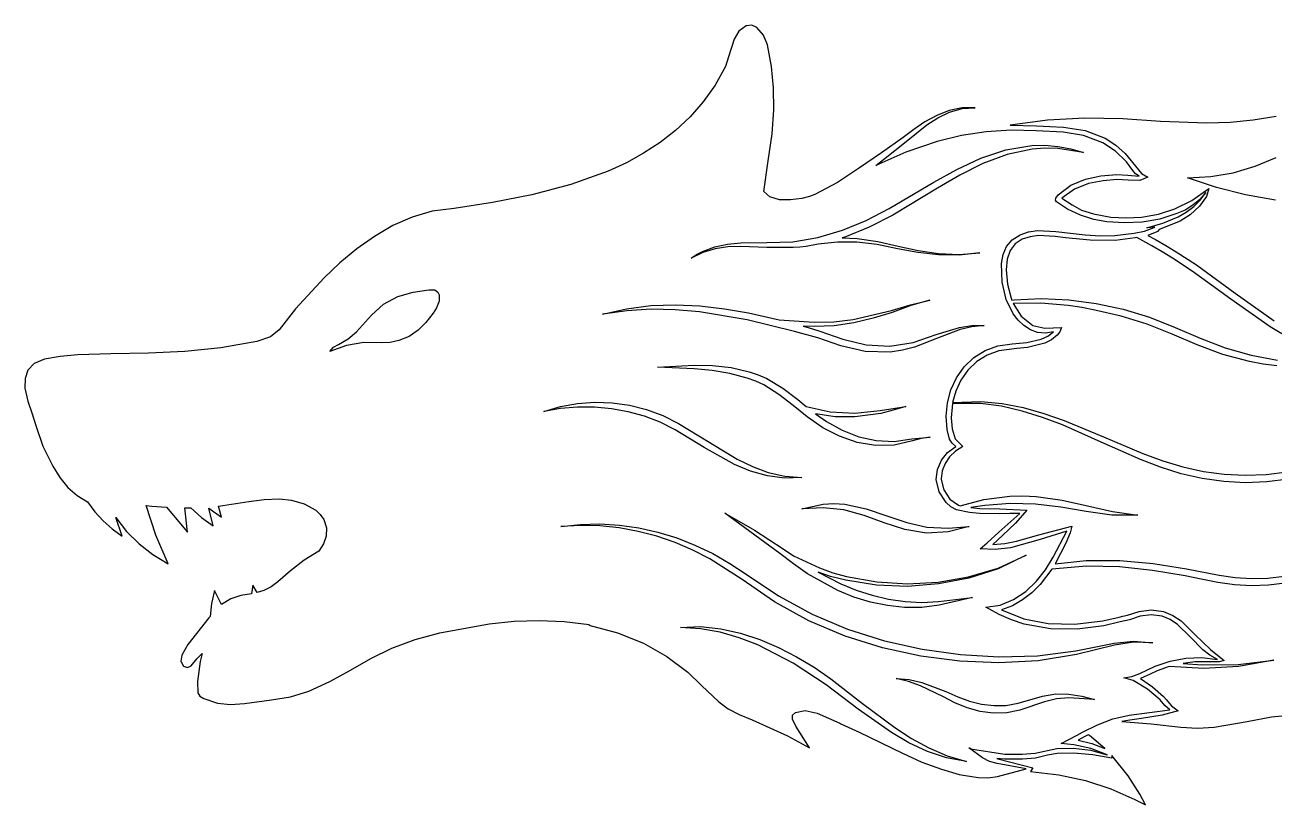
# Model space of a CAD drawing. Extents: x 0 to 244, y 0 to 91.
# Drawn here: x 0 to 146.5, y 0 to 91.4 of the extents above; entities that cross this region are included whole.
import ezdxf

# ---------------------------------------------------------------- set-up
doc = ezdxf.new("R2010")
doc.units = 0

msp = doc.modelspace()

# ---------------------------------------------------------------- linework, layer by layer
at = {"layer": 'Layer 1'}
for p, q in [((84.585229, 91.298356), (83.749984, 90.64684)), ((85.245301, 91.382702), (84.585229, 91.298356)), ((85.844189, 91.09263), (85.245301, 91.382702)), ((86.641178, 90.190224), (85.844189, 91.09263)), ((83.202405, 89.719778), (82.518349, 87.635036)), ((83.749984, 90.64684), (83.202405, 89.719778)), ((87.083229, 89.07035), (86.641178, 90.190224)), ((87.579751, 86.516579), (87.083229, 89.07035)), ((82.162701, 86.522886), (80.947761, 84.345869)), ((82.518349, 87.635036), (82.162701, 86.522886)), ((87.817165, 84.018319), (87.579751, 86.516579)), ((80.947761, 84.345869), (79.559447, 82.377888)), ((87.828738, 81.440624), (87.817165, 84.018319)), ((79.559447, 82.377888), (78.012828, 80.606673)), ((78.012828, 80.606673), (76.322978, 79.019953)), ((87.647738, 78.64855), (87.828738, 81.440624)), ((106.933405, 80.780797), (105.56197, 80.021462)), ((108.39225, 81.354552), (106.933405, 80.780797)), ((107.056348, 80.52205), (108.44923, 81.171477)), ((109.904327, 81.677605), (108.39225, 81.354552)), ((108.44923, 81.171477), (109.923626, 81.583122)), ((111.45045, 81.693139), (109.904327, 81.677605)), ((109.923626, 81.583122), (111.45045, 81.693139)), ((146.733264, 80.657876), (144.046754, 80.220472)), ((104.26388, 79.121716), (103.01689, 78.18554)), ((103.34522, 77.722647), (105.75972, 79.697047)), ((105.56197, 80.021462), (104.26388, 79.121716)), ((105.75972, 79.697047), (107.056348, 80.52205)), ((119.911288, 80.235571), (115.553, 79.6384)), ((115.553, 79.6384), (118.63751, 79.552887)), ((118.63751, 79.552887), (120.18496, 79.483827)), ((124.316303, 80.460419), (119.911288, 80.235571)), ((120.18496, 79.483827), (121.82229, 79.409233)), ((121.82229, 79.409233), (124.332271, 79.012549)), ((128.741271, 80.38867), (124.316303, 80.460419)), ((133.15942, 80.09605), (128.741271, 80.38867)), ((138.600458, 79.870744), (133.15942, 80.09605)), ((141.33067, 79.964349), (138.600458, 79.870744)), ((144.046754, 80.220472), (141.33067, 79.964349)), ((76.322978, 79.019953), (74.504968, 77.605459)), ((87.190025, 75.4539), (87.647738, 78.64855)), ((103.01689, 78.18554), (100.46721, 76.39977)), ((100.88428, 75.768647), (103.34522, 77.722647)), ((106.98392, 77.725003), (103.320731, 76.48534)), ((109.835576, 78.422795), (106.98392, 77.725003)), ((112.732229, 78.863713), (109.835576, 78.422795)), ((115.656577, 79.045902), (112.732229, 78.863713)), ((118.59132, 78.967513), (115.656577, 79.045902)), ((121.77503, 78.82402), (118.59132, 78.967513)), ((124.166391, 78.446892), (121.77503, 78.82402)), ((126.431, 77.5911), (124.166391, 78.446892)), ((124.332271, 79.012549), (126.7074, 78.109153)), ((126.7074, 78.109153), (127.940956, 77.313373)), ((72.57387, 76.350919), (70.544755, 75.244064)), ((74.504968, 77.605459), (72.57387, 76.350919)), ((100.46721, 76.39977), (97.8817, 74.648)), ((103.320731, 76.48534), (99.7835, 74.9221)), ((112.093628, 75.779045), (115.027135, 76.770789)), ((115.179093, 76.217863), (112.36453, 75.150174)), ((115.027135, 76.770789), (118.083, 77.2715)), ((118.1235, 76.844114), (115.179093, 76.217863)), ((118.083, 77.2715), (119.624182, 77.294011)), ((119.630418, 76.965051), (118.1235, 76.844114)), ((119.624182, 77.294011), (121.15597, 77.161915)), ((121.14178, 76.930192), (119.630418, 76.965051)), ((124.14501, 76.440255), (121.14178, 76.930192)), ((121.15597, 77.161915), (122.666775, 76.8768)), ((122.666775, 76.8768), (124.14501, 76.440255)), ((127.914283, 76.591623), (126.431, 77.5911)), ((129.184522, 75.332428), (127.914283, 76.591623)), ((127.940956, 77.313373), (129.04004, 76.340263)), ((129.04004, 76.340263), (130.94916, 74.001183)), ((70.544755, 75.244064), (68.432695, 74.272624)), ((86.65218, 71.89452), (87.190025, 75.4539)), ((99.7835, 74.9221), (100.88428, 75.768647)), ((109.299348, 74.465713), (112.093628, 75.779045)), ((112.36453, 75.150174), (109.658481, 73.783589)), ((129.942122, 74.344369), (129.184522, 75.332428)), ((141.715801, 74.081954), (144.280203, 74.833567)), ((144.280203, 74.833567), (146.736128, 75.866574)), ((68.432695, 74.272624), (64.020027, 72.686905)), ((97.8817, 74.648), (95.30149, 72.93486)), ((106.616279, 72.970135), (109.299348, 74.465713)), ((109.658481, 73.783589), (107.04048, 72.255084)), ((122.660425, 72.603446), (124.36631, 73.307136)), ((124.36631, 73.307136), (126.189531, 73.69408)), ((126.189531, 73.69408), (128.043036, 73.860045)), ((128.071359, 73.273474), (126.440751, 73.137015)), ((128.043036, 73.860045), (129.359525, 73.784641)), ((129.398269, 73.188897), (128.071359, 73.273474)), ((129.359525, 73.784641), (130.670046, 73.678799)), ((130.253404, 73.936641), (129.942122, 74.344369)), ((130.670046, 73.678799), (130.253404, 73.936641)), ((131.686042, 73.545711), (130.772839, 73.148599)), ((130.94916, 74.001183), (131.686042, 73.545711)), ((136.35533, 73.468731), (139.066363, 73.62319)), ((139.724845, 72.356842), (136.35533, 73.468731)), ((139.066363, 73.62319), (141.715801, 74.081954)), ((64.020027, 72.686905), (59.456439, 71.4956)), ((87.369998, 71.249146), (86.65218, 71.89452)), ((95.30149, 72.93486), (92.64158, 71.524)), ((101.355328, 69.880545), (106.616279, 72.970135)), ((107.04048, 72.255084), (101.78445, 69.111844)), ((121.158926, 71.487245), (122.660425, 72.603446)), ((123.089069, 72.164478), (121.619369, 71.112974)), ((124.738091, 72.803254), (123.089069, 72.164478)), ((126.440751, 73.137015), (124.738091, 72.803254)), ((130.772839, 73.148599), (129.398269, 73.188897)), ((136.847459, 70.815135), (138.83446, 72.23695)), ((138.83446, 72.23695), (138.559326, 71.276008)), ((143.159971, 71.485761), (139.724845, 72.356842)), ((54.862506, 70.600548), (50.358801, 69.903586)), ((59.456439, 71.4956), (54.862506, 70.600548)), ((88.488478, 70.902493), (87.369998, 71.249146)), ((89.803907, 70.88104), (88.488478, 70.902493)), ((91.105598, 71.07186), (89.803907, 70.88104)), ((92.003535, 71.285666), (91.105598, 71.07186)), ((92.64158, 71.524), (92.003535, 71.285666)), ((120.87026, 70.865507), (120.887784, 71.087516)), ((121.001164, 70.662056), (120.87026, 70.865507)), ((120.887784, 71.087516), (121.158926, 71.487245)), ((122.290298, 69.792936), (121.001164, 70.662056)), ((121.619369, 71.112974), (122.817555, 70.309702)), ((122.817555, 70.309702), (123.927375, 69.704141)), ((134.869, 69.826), (136.847459, 70.815135)), ((137.791941, 70.95212), (136.975965, 70.267391)), ((137.071983, 70.102697), (137.845425, 70.873654)), ((138.559326, 71.276008), (137.757095, 70.172785)), ((138.504354, 71.751448), (137.791941, 70.95212)), ((137.845425, 70.873654), (138.504354, 71.751448)), ((146.647826, 70.858278), (143.159971, 71.485761)), ((45.433027, 68.870848), (43.175579, 67.874078)), ((47.773001, 69.554819), (45.433027, 68.870848)), ((50.358801, 69.903586), (47.773001, 69.554819)), ((98.678808, 68.486278), (101.355328, 69.880545)), ((101.78445, 69.111844), (99.032576, 67.701032)), ((123.783399, 69.103047), (122.290298, 69.792936)), ((125.353061, 68.610285), (123.783399, 69.103047)), ((123.927375, 69.704141), (125.318185, 69.244872)), ((125.318185, 69.244872), (127.359339, 68.880474)), ((127.359339, 68.880474), (129.158998, 68.793079)), ((129.158998, 68.793079), (130.958399, 68.885636)), ((130.958399, 68.885636), (132.945531, 69.223442)), ((132.945531, 69.223442), (134.869, 69.826)), ((135.087704, 69.281048), (133.088467, 68.653413)), ((133.448989, 68.168069), (135.232484, 68.925278)), ((136.070021, 69.707091), (135.087704, 69.281048)), ((135.232484, 68.925278), (136.196759, 69.449572)), ((136.655564, 69.140902), (135.48253, 68.39398)), ((136.975965, 70.267391), (136.070021, 69.707091)), ((136.196759, 69.449572), (137.071983, 70.102697)), ((137.757095, 70.172785), (136.655564, 69.140902)), ((43.175579, 67.874078), (41.00748, 66.61476)), ((95.890588, 67.331475), (98.678808, 68.486278)), ((99.032576, 67.701032), (96.16482, 66.543804)), ((126.871874, 68.332546), (125.353061, 68.610285)), ((128.946453, 68.204684), (126.871874, 68.332546)), ((131.022684, 68.302099), (128.946453, 68.204684)), ((133.088467, 68.653413), (131.022684, 68.302099)), ((131.300369, 67.240186), (132.446849, 67.652339)), ((131.585894, 67.635998), (133.448989, 68.168069)), ((132.508345, 67.69117), (131.585894, 67.635998)), ((132.446849, 67.652339), (132.508345, 67.69117)), ((133.02503, 67.412042), (132.821689, 67.194562)), ((135.48253, 68.39398), (133.02503, 67.412042)), ((41.00748, 66.61476), (38.935551, 65.143144)), ((83.954658, 65.866777), (87.024472, 65.909648)), ((87.024472, 65.909648), (90.049128, 65.986721)), ((90.049128, 65.986721), (93.006558, 66.475611)), ((93.006558, 66.475611), (95.890588, 67.331475)), ((95.289763, 65.931328), (93.023481, 65.692546)), ((97.568571, 65.922261), (95.289763, 65.931328)), ((96.16482, 66.543804), (95.854901, 66.443926)), ((95.854901, 66.443926), (97.600751, 66.361413)), ((99.960851, 65.654342), (97.568571, 65.922261)), ((97.600751, 66.361413), (100.025851, 66.015584)), ((100.025851, 66.015584), (102.398491, 65.46007)), ((115.135001, 65.419913), (115.783177, 66.213388)), ((115.783177, 66.213388), (116.706639, 66.816329)), ((116.95158, 66.282677), (116.131675, 65.733631)), ((116.706639, 66.816329), (117.715842, 67.149734)), ((117.880615, 66.583112), (116.95158, 66.282677)), ((117.715842, 67.149734), (118.771219, 67.288688)), ((118.865709, 66.704003), (117.880615, 66.583112)), ((118.771219, 67.288688), (120.901589, 67.19493)), ((120.83569, 66.611446), (118.865709, 66.704003)), ((122.052, 66.4667), (120.83569, 66.611446)), ((120.901589, 67.19493), (124.354478, 66.799518)), ((124.925345, 66.162929), (122.052, 66.4667)), ((122.052, 66.4667), (122.052, 66.4667)), ((124.354478, 66.799518), (126.084556, 66.688669)), ((127.863762, 66.129636), (124.925345, 66.162929)), ((126.084556, 66.688669), (127.825059, 66.715607)), ((127.825059, 66.715607), (130.085029, 67.012914)), ((130.199342, 66.436993), (127.863762, 66.129636)), ((130.085029, 67.012914), (131.300369, 67.240186)), ((130.38956, 66.472742), (130.199342, 66.436993)), ((132.16823, 65.496714), (130.38956, 66.472742)), ((132.760122, 67.155734), (131.704572, 66.733358)), ((131.704572, 66.733358), (132.590749, 66.245379)), ((132.590749, 66.245379), (133.813589, 65.540157)), ((132.821689, 67.194562), (132.760122, 67.155734)), ((38.935551, 65.143144), (36.966616, 63.509481)), ((79.509051, 64.733132), (78.148525, 64.063235)), ((78.148525, 64.063235), (78.785, 64.4895)), ((78.785, 64.4895), (79.460888, 64.856061)), ((79.460888, 64.856061), (80.906348, 65.391718)), ((80.962745, 65.165065), (79.509051, 64.733132)), ((80.906348, 65.391718), (82.417973, 65.70965)), ((82.458238, 65.379412), (80.962745, 65.165065)), ((82.417973, 65.70965), (83.954658, 65.866777)), ((83.967985, 65.435168), (82.458238, 65.379412)), ((87.009594, 65.333685), (83.967985, 65.435168)), ((90.094575, 65.300887), (87.009594, 65.333685)), ((90.873606, 65.358048), (90.094575, 65.300887)), ((91.647831, 65.447013), (90.873606, 65.358048)), ((93.023481, 65.692546), (91.647831, 65.447013)), ((102.334271, 65.173659), (99.960851, 65.654342)), ((104.729814, 64.731673), (102.334271, 65.173659)), ((102.398491, 65.46007), (104.766112, 64.94885)), ((107.149211, 64.447956), (104.729814, 64.731673)), ((104.766112, 64.94885), (107.162191, 64.59419)), ((109.580795, 64.403979), (107.149211, 64.447956)), ((107.162191, 64.59419), (109.582255, 64.47745)), ((111.995481, 64.693512), (109.580795, 64.403979)), ((109.582255, 64.47745), (111.995481, 64.693512)), ((114.526357, 63.44325), (114.727573, 64.481376)), ((114.727573, 64.481376), (115.135001, 65.419913)), ((115.544835, 64.948195), (115.192707, 63.929511)), ((116.131675, 65.733631), (115.544835, 64.948195)), ((133.373, 64.7959), (132.16823, 65.496714)), ((134.567622, 64.077132), (133.373, 64.7959)), ((133.813589, 65.540157), (135.025959, 64.816424)), ((135.025959, 64.816424), (137.391649, 63.268494)), ((36.966616, 63.509481), (35.107498, 61.764022)), ((114.604417, 61.250117), (114.526357, 63.44325)), ((115.192707, 63.929511), (115.07694, 62.680717)), ((136.891522, 62.544162), (134.567622, 64.077132)), ((137.391649, 63.268494), (141.937842, 59.954689)), ((35.107498, 61.764022), (31.746001, 58.138719)), ((115.07694, 62.680717), (115.239574, 61.011541)), ((141.425851, 59.262147), (136.891522, 62.544162)), ((43.74719, 59.576138), (45.536299, 60.100658)), ((45.536299, 60.100658), (47.36782, 60.367771)), ((47.36782, 60.367771), (48.101479, 60.336379)), ((48.101479, 60.336379), (48.426409, 60.093296)), ((48.426409, 60.093296), (48.597257, 59.778848)), ((115.092889, 59.204289), (114.604417, 61.250117)), ((115.239574, 61.011541), (115.651262, 59.385777)), ((40.67071, 57.376258), (42.075194, 58.663253)), ((42.075194, 58.663253), (43.74719, 59.576138)), ((48.584697, 59.022672), (48.279784, 58.241481)), ((48.597257, 59.778848), (48.584697, 59.022672)), ((73.41945, 58.502549), (76.300259, 58.596571)), ((76.300259, 58.596571), (79.17949, 58.462663)), ((101.64182, 57.930311), (103.861159, 58.612718)), ((103.861159, 58.612718), (106.11817, 59.162751)), ((106.11817, 59.162751), (103.896166, 58.503494)), ((115.901222, 57.547951), (115.092889, 59.204289)), ((115.651262, 59.385777), (115.73555, 59.162906)), ((115.73555, 59.162906), (116.012356, 59.198491)), ((119.14225, 58.783371), (115.902427, 58.755072)), ((115.902427, 58.755072), (116.838216, 57.289381)), ((116.012356, 59.198491), (119.230142, 59.357221)), ((122.370387, 58.506999), (119.14225, 58.783371)), ((119.230142, 59.357221), (122.447356, 59.187293)), ((122.447356, 59.187293), (125.638202, 58.748106)), ((125.638202, 58.748106), (128.788466, 58.077123)), ((146.040122, 56.025462), (141.425851, 59.262147)), ((141.937842, 59.954689), (146.494519, 56.724764)), ((31.746001, 58.138719), (29.832366, 55.651818)), ((38.915809, 55.44137), (40.67071, 57.376258)), ((47.8985, 57.6089), (47.05413, 56.519989)), ((48.279784, 58.241481), (47.8985, 57.6089)), ((47.8985, 57.6089), (47.8985, 57.6089)), ((67.766604, 57.507266), (70.5657, 58.1344)), ((69.184464, 57.708868), (67.766604, 57.507266)), ((70.597884, 57.904575), (69.184464, 57.708868)), ((70.56566, 58.13443), (73.41945, 58.502549)), ((70.5657, 58.1344), (70.56566, 58.13443)), ((73.440344, 58.073852), (70.597884, 57.904575)), ((76.281233, 58.023546), (73.440344, 58.073852)), ((79.112224, 57.781332), (76.281233, 58.023546)), ((84.718024, 56.845602), (79.112224, 57.781332)), ((79.17949, 58.462663), (82.042437, 58.140021)), ((82.042437, 58.140021), (84.88334, 57.660611)), ((84.88334, 57.660611), (88.47251, 56.830638)), ((97.14167, 56.895371), (101.64182, 57.930311)), ((101.71335, 57.712291), (99.48786, 57.017839)), ((103.896166, 58.503494), (101.71335, 57.712291)), ((116.481243, 56.80179), (115.901222, 57.547951)), ((116.838216, 57.289381), (118.189777, 56.195202)), ((123.155294, 58.401448), (122.370387, 58.506999)), ((123.937049, 58.272972), (123.155294, 58.401448)), ((125.496329, 57.992364), (123.937049, 58.272972)), ((128.583629, 57.27125), (125.496329, 57.992364)), ((131.601979, 56.330047), (128.583629, 57.27125)), ((128.788466, 58.077123), (131.878181, 57.144703)), ((131.878181, 57.144703), (134.877926, 55.954213)), ((47.05413, 56.519989), (46.128896, 55.614056)), ((90.243834, 55.464042), (84.718024, 56.845602)), ((88.47251, 56.830638), (92.56397, 56.580307)), ((92.55708, 56.07068), (91.28299, 56.098741)), ((91.28299, 56.098741), (91.861404, 55.945034)), ((91.861404, 55.945034), (93.250094, 55.532459)), ((94.898373, 56.153473), (92.55708, 56.07068)), ((92.56397, 56.580307), (94.86073, 56.622913)), ((94.86073, 56.622913), (97.14167, 56.895371)), ((97.21964, 56.470066), (94.898373, 56.153473)), ((99.48786, 57.017839), (97.21964, 56.470066)), ((106.868424, 55.10458), (109.623804, 55.943671)), ((109.682504, 55.717735), (107.026604, 54.702825)), ((109.623804, 55.943671), (111.048334, 56.170933)), ((111.067771, 56.039124), (109.682504, 55.717735)), ((111.048334, 56.170933), (112.484684, 56.160002)), ((112.484684, 56.160002), (111.067771, 56.039124)), ((117.161682, 56.162348), (116.481243, 56.80179)), ((117.929923, 55.66866), (117.161682, 56.162348)), ((118.773355, 55.35976), (117.929923, 55.66866)), ((118.189777, 56.195202), (119.6097, 55.868333)), ((119.6097, 55.868333), (121.586207, 55.931042)), ((121.586207, 55.931042), (121.385965, 55.442637)), ((134.532969, 55.14447), (131.601979, 56.330047)), ((134.877926, 55.954213), (137.809984, 54.693412)), ((148.466442, 54.565532), (146.040122, 56.025462)), ((27.218831, 54.296359), (23.007676, 53.545653)), ((28.834962, 54.858859), (27.218831, 54.296359)), ((29.832366, 55.651818), (28.834962, 54.858859)), ((36.80273, 53.967368), (37.935547, 54.623914)), ((37.935547, 54.623914), (38.915809, 55.44137)), ((42.851922, 54.198837), (41.834515, 54.162118)), ((43.88839, 54.4024), (42.851922, 54.198837)), ((45.085937, 54.90392), (43.88839, 54.4024)), ((46.128896, 55.614056), (45.085937, 54.90392)), ((92.980074, 54.715349), (90.243834, 55.464042)), ((95.690224, 53.791876), (92.980074, 54.715349)), ((93.250094, 55.532459), (95.948984, 54.584724)), ((95.948984, 54.584724), (98.652104, 53.897906)), ((101.427404, 53.752226), (104.182494, 54.19324)), ((104.182494, 54.19324), (106.868424, 55.10458)), ((107.026604, 54.702825), (104.343334, 53.638815)), ((117.506529, 54.171489), (119.192823, 54.561587)), ((119.679361, 55.274685), (118.773355, 55.35976)), ((119.192823, 54.561587), (119.963165, 54.930779)), ((120.393282, 54.507458), (119.600281, 54.091741)), ((120.635329, 55.452469), (119.679361, 55.274685)), ((119.963165, 54.930779), (120.635329, 55.452469)), ((121.049294, 55.036079), (120.393282, 54.507458)), ((121.385965, 55.442637), (121.049294, 55.036079)), ((137.479832, 53.898063), (134.532969, 55.14447)), ((137.809984, 54.693412), (140.763326, 53.556503)), ((6.220859, 52.742483), (4.150458, 52.559198)), ((10.110531, 52.850289), (6.220859, 52.742483)), ((14.500229, 52.920758), (10.110531, 52.850289)), ((18.78371, 53.119833), (14.500229, 52.920758)), ((23.007676, 53.545653), (18.78371, 53.119833)), ((37.722746, 53.841398), (35.77141, 53.123976)), ((35.77141, 53.123976), (36.216062, 53.632503)), ((36.216062, 53.632503), (36.80273, 53.967368)), ((39.77521, 54.172756), (37.722746, 53.841398)), ((41.834515, 54.162118), (39.77521, 54.172756)), ((98.54609, 53.133931), (95.690224, 53.791876)), ((101.475994, 53.066692), (98.54609, 53.133931)), ((98.652104, 53.897906), (101.427404, 53.752226)), ((102.925085, 53.275469), (101.475994, 53.066692)), ((104.343334, 53.638815), (102.925085, 53.275469)), ((111.287151, 52.41423), (112.611418, 53.235144)), ((112.611418, 53.235144), (114.087879, 53.779502)), ((114.223154, 53.208125), (112.861468, 52.701806)), ((114.087879, 53.779502), (115.788902, 54.021655)), ((116.319784, 53.473823), (114.223154, 53.208125)), ((115.788902, 54.021655), (117.506529, 54.171489)), ((117.579034, 53.588789), (116.319784, 53.473823)), ((119.600281, 54.091741), (117.579034, 53.588789)), ((140.499219, 52.76556), (137.479832, 53.898063)), ((143.628669, 51.941322), (140.499219, 52.76556)), ((140.763326, 53.556503), (143.795016, 52.694924)), ((1.119925, 51.721289), (0.384201, 50.959204)), ((2.308341, 52.227798), (1.119925, 51.721289)), ((4.150458, 52.559198), (2.308341, 52.227798)), ((74.192749, 51.290882), (78.495778, 51.535097)), ((78.483322, 51.104628), (74.192749, 51.290882)), ((78.495778, 51.535097), (80.659093, 51.479672)), ((80.659093, 51.479672), (82.823429, 51.236978)), ((109.246929, 50.059332), (110.15301, 51.345909)), ((110.15301, 51.345909), (111.287151, 52.41423)), ((111.640038, 51.941806), (110.593479, 50.954788)), ((112.861468, 52.701806), (111.640038, 51.941806)), ((145.216829, 51.644142), (143.628669, 51.941322)), ((143.795016, 52.694924), (146.901886, 52.120489)), ((146.818389, 51.438453), (145.216829, 51.644142)), ((0.042062, 49.980846), (0.034401, 48.825518)), ((0.384201, 50.959204), (0.042062, 49.980846)), ((80.60593, 50.908019), (78.483322, 51.104628)), ((82.697349, 50.56396), (80.60593, 50.908019)), ((84.729609, 50.018035), (82.697349, 50.56396)), ((82.823429, 51.236978), (84.959469, 50.752637)), ((85.7142, 49.661061), (84.729609, 50.018035)), ((84.959469, 50.752637), (86.004629, 50.407273)), ((86.004629, 50.407273), (87.026709, 49.963089)), ((87.026709, 49.963089), (88.90342, 48.82963)), ((108.602444, 48.624929), (109.246929, 50.059332)), ((110.593479, 50.954788), (109.756404, 49.767415)), ((0.034401, 48.825518), (0.362767, 47.322524)), ((86.64941, 49.222), (85.7142, 49.661061)), ((88.432598, 48.109275), (86.64941, 49.222)), ((88.90342, 48.82963), (90.645979, 47.499119)), ((108.201328, 47.114965), (108.602444, 48.624929)), ((109.169353, 48.494051), (108.802559, 47.140705)), ((109.756404, 49.767415), (109.169353, 48.494051)), ((0.362767, 47.322524), (0.82031, 45.950338)), ((62.828771, 46.683275), (64.82781, 47.044964)), ((64.82781, 47.044964), (66.854207, 47.188816)), ((66.854207, 47.188816), (68.8902, 47.1126)), ((68.8902, 47.1126), (68.89013, 47.11253)), ((68.89013, 47.11253), (70.921119, 46.832573)), ((90.09007, 46.81672), (88.432598, 48.109275)), ((90.645979, 47.499119), (91.614873, 46.700899)), ((108.04911, 45.560064), (108.201328, 47.114965)), ((108.78796, 47.047236), (108.642898, 45.378256)), ((112.08792, 47.053273), (108.78796, 47.047236)), ((108.802559, 47.140705), (112.100589, 47.286224)), ((114.550728, 46.716871), (112.08792, 47.053273)), ((112.100589, 47.286224), (114.606676, 47.044523)), ((114.606676, 47.044523), (117.079, 46.5686)), ((0.82031, 45.950338), (1.294578, 44.475168)), ((60.87485, 46.105979), (62.828771, 46.683275)), ((62.843691, 46.444298), (60.87485, 46.105979)), ((64.830682, 46.611288), (62.843691, 46.444298)), ((66.824672, 46.606494), (64.830682, 46.611288)), ((68.81451, 46.429462), (66.824672, 46.606494)), ((70.759673, 46.076769), (68.81451, 46.429462)), ((72.66599, 45.553315), (70.759673, 46.076769)), ((70.921119, 46.832573), (72.91364, 46.349718)), ((74.499986, 44.836151), (72.66599, 45.553315)), ((72.91364, 46.349718), (74.839674, 45.627528)), ((74.839674, 45.627528), (76.68063, 44.709898)), ((91.76438, 45.46283), (90.09007, 46.81672)), ((91.614873, 46.700899), (94.441257, 46.056013)), ((93.56728, 44.20697), (91.76438, 45.46283)), ((95.029509, 45.496033), (92.726773, 45.814683)), ((92.726773, 45.814683), (94.0062, 44.9161)), ((94.441257, 46.056013), (97.336573, 45.909489)), ((97.354143, 45.481486), (95.029509, 45.496033)), ((97.336573, 45.909489), (100.314143, 46.212223)), ((100.378583, 45.869335), (97.354143, 45.481486)), ((100.314143, 46.212223), (103.299243, 46.690434)), ((101.850133, 46.244639), (100.378583, 45.869335)), ((103.299243, 46.690434), (101.850133, 46.244639)), ((108.151319, 43.990852), (108.04911, 45.560064)), ((116.9711, 46.15084), (114.550728, 46.716871)), ((119.343804, 45.408693), (116.9711, 46.15084)), ((117.079, 46.5686), (119.501552, 45.878116)), ((121.669164, 44.52292), (119.343804, 45.408693)), ((119.501552, 45.878116), (121.872872, 45.040618)), ((1.294578, 44.475168), (2.130421, 42.038634)), ((76.2536, 43.940215), (74.499986, 44.836151)), ((79.687146, 41.880086), (76.2536, 43.940215)), ((76.68063, 44.709898), (80.12889, 42.583038)), ((95.523861, 43.200752), (93.56728, 44.20697)), ((94.0061, 44.9161), (95.83982, 43.90372)), ((94.0062, 44.9161), (94.0061, 44.9161)), ((108.449167, 42.86068), (108.151319, 43.990852)), ((108.642898, 45.378256), (108.733421, 44.070396)), ((108.733421, 44.070396), (109.113027, 42.895403)), ((126.23789, 42.5077), (121.669164, 44.52292)), ((121.872872, 45.040618), (126.51193, 43.12708)), ((80.12889, 42.583038), (83.54289, 40.513568)), ((97.6042, 42.4846), (95.523861, 43.200752)), ((95.83982, 43.90372), (97.79051, 43.146174)), ((99.771053, 42.122642), (97.6042, 42.4846)), ((97.79051, 43.146174), (99.836378, 42.694813)), ((99.836378, 42.694813), (101.92949, 42.604353)), ((101.92949, 42.604353), (104.02955, 42.896735)), ((104.08632, 42.659267), (101.96734, 42.173541)), ((104.02955, 42.896735), (106.17692, 43.098481)), ((105.119854, 42.937295), (104.08632, 42.659267)), ((106.17692, 43.098481), (105.119854, 42.937295)), ((108.744064, 42.379091), (108.449167, 42.86068)), ((109.113027, 42.895403), (109.982201, 42.018336)), ((130.82914, 40.48219), (126.23789, 42.5077)), ((126.51193, 43.12708), (131.116686, 41.19739)), ((2.130421, 42.038634), (3.300898, 39.709268)), ((83.23476, 39.902225), (79.687146, 41.880086)), ((101.96734, 42.173541), (99.771053, 42.122642)), ((107.48158, 40.39815), (108.208305, 41.317129)), ((108.208305, 41.317129), (109.171529, 42.020002)), ((109.14311, 41.446788), (108.455111, 40.79696)), ((109.171529, 42.020002), (108.744064, 42.379091)), ((109.982201, 42.018336), (109.14311, 41.446788)), ((131.116686, 41.19739), (133.444615, 40.335536)), ((3.300898, 39.709268), (4.104539, 38.376464)), ((85.120873, 39.115438), (83.23476, 39.902225)), ((83.54289, 40.513568), (85.329305, 39.649519)), ((85.329305, 39.649519), (87.19226, 38.965958)), ((107.024677, 39.319313), (107.48158, 40.39815)), ((107.934062, 40.020561), (107.596179, 39.14871)), ((108.455111, 40.79696), (107.934062, 40.020561)), ((133.187135, 39.575153), (130.82914, 40.48219)), ((135.597, 38.8166), (133.187135, 39.575153)), ((133.444615, 40.335536), (135.81262, 39.62206)), ((135.81262, 39.62206), (138.217817, 39.075271)), ((4.104539, 38.376464), (5.052838, 37.212688)), ((87.08461, 38.549585), (85.120873, 39.115438)), ((89.09906, 38.278894), (87.08461, 38.549585)), ((87.19226, 38.965958), (89.137697, 38.518965)), ((91.12905, 38.380988), (89.09906, 38.278894)), ((89.137697, 38.518965), (91.12905, 38.380988)), ((106.870919, 38.136862), (107.024677, 39.319313)), ((107.216201, 36.686632), (106.870919, 38.136862)), ((107.596179, 39.14871), (107.45768, 38.212528)), ((107.45768, 38.212528), (107.458397, 38.149186)), ((107.458397, 38.149186), (107.76165, 36.906564)), ((138.072285, 38.239447), (135.597, 38.8166)), ((140.584021, 37.884313), (138.072285, 38.239447)), ((138.217817, 39.075271), (140.657021, 38.742244)), ((140.657021, 38.742244), (143.116028, 38.624287)), ((143.116028, 38.624287), (145.58063, 38.722709)), ((145.58063, 38.722709), (148.027977, 39.034313)), ((148.173174, 38.177074), (145.65729, 37.845845)), ((5.052838, 37.212688), (6.143, 36.248757)), ((108.036269, 35.441692), (107.216201, 36.686632)), ((107.76165, 36.906564), (108.467927, 35.840146)), ((143.117319, 37.752633), (140.584021, 37.884313)), ((145.65729, 37.845845), (143.117319, 37.752633)), ((6.143, 36.248757), (7.372228, 35.515488)), ((7.372228, 35.515488), (8.221702, 34.358547)), ((22.737925, 35.000778), (26.298344, 35.54497)), ((26.298344, 35.54497), (28.082965, 35.786104)), ((28.082965, 35.786104), (29.849245, 35.85229)), ((29.849245, 35.85229), (31.290769, 35.7009)), ((31.290769, 35.7009), (32.783355, 35.293074)), ((32.783355, 35.293074), (34.118448, 34.560279)), ((91.13717, 34.692391), (93.60592, 35.253908)), ((93.60592, 35.253908), (94.8915, 35.337771)), ((94.8915, 35.337771), (96.17674, 35.248853)), ((96.17674, 35.248853), (98.67782, 34.699056)), ((108.595088, 34.947223), (108.036269, 35.441692)), ((108.467927, 35.840146), (109.473, 35.1228)), ((109.687952, 35.049586), (112.462902, 35.777188)), ((112.462902, 35.777188), (115.512502, 36.167382)), ((115.5449, 35.337618), (112.574282, 35.101684)), ((115.512502, 36.167382), (117.053502, 36.202809)), ((118.523902, 35.261587), (115.5449, 35.337618)), ((117.053502, 36.202809), (118.593502, 36.139052)), ((121.489102, 34.896902), (118.523902, 35.261587)), ((118.593502, 36.139052), (121.635652, 35.71713)), ((121.635652, 35.71713), (124.603692, 35.047654)), ((8.221702, 34.358547), (9.185627, 33.300433)), ((15.372576, 31.619991), (14.240925, 35.094978)), ((14.240925, 35.094978), (14.90678, 35.019433)), ((14.90678, 35.019433), (16.62976, 34.878359)), ((16.62976, 34.878359), (19.10439, 31.968269)), ((18.764942, 34.818479), (19.48226, 34.824318)), ((19.10439, 31.968269), (18.764942, 34.818479)), ((19.48226, 34.824318), (20.723542, 33.670028)), ((22.10984, 32.694658), (21.588195, 34.794468)), ((21.588195, 34.794468), (23.081245, 33.730748)), ((23.081245, 33.730748), (22.737925, 35.000778)), ((34.118448, 34.560279), (34.661762, 34.0506)), ((34.661762, 34.0506), (35.087495, 33.43398)), ((88.54045, 29.44618), (82.10681, 34.17429)), ((82.10681, 34.17429), (85.585071, 32.188363)), ((93.63645, 34.822495), (91.13717, 34.692391)), ((96.06412, 34.570846), (93.63645, 34.822495)), ((98.42629, 33.903936), (96.06412, 34.570846)), ((100.77341, 33.065398), (98.42629, 33.903936)), ((98.67782, 34.699056), (101.07117, 33.893741)), ((101.07117, 33.893741), (103.41836, 33.084715)), ((109.245559, 34.581618), (108.595088, 34.947223)), ((110.778309, 34.269997), (109.245559, 34.581618)), ((109.473, 35.1228), (109.687952, 35.049586)), ((111.969469, 34.165637), (110.778309, 34.269997)), ((112.574282, 35.101684), (110.947552, 34.842795)), ((110.947552, 34.842795), (112.006322, 34.751536)), ((114.330709, 34.119838), (111.969469, 34.165637)), ((112.006322, 34.751536), (114.324272, 34.706945)), ((114.222349, 31.980703), (116.668169, 34.150843)), ((114.324272, 34.706945), (117.506472, 34.532041)), ((115.512619, 34.138008), (114.330709, 34.119838)), ((116.102644, 34.146756), (115.512619, 34.138008)), ((116.409137, 34.149553), (116.102644, 34.146756)), ((117.506472, 34.532041), (116.185953, 33.030064)), ((116.668169, 34.150843), (116.409137, 34.149553)), ((124.464352, 34.374617), (121.489102, 34.896902)), ((127.486156, 33.956397), (124.464352, 34.374617)), ((124.603692, 35.047654), (127.548872, 34.38422)), ((130.535102, 33.940754), (127.486156, 33.956397)), ((127.548872, 34.38422), (130.535102, 33.940754)), ((9.185627, 33.300433), (10.255485, 32.349558)), ((10.255485, 32.349558), (11.422758, 31.514338)), ((11.422758, 31.514338), (10.669245, 33.675558)), ((10.669245, 33.675558), (11.957293, 32.057255)), ((20.723542, 33.670028), (22.10984, 32.694658)), ((35.087495, 33.43398), (35.397148, 32.467422)), ((35.397148, 32.467422), (35.349339, 31.514216)), ((62.88317, 32.61613), (65.16278, 32.863788)), ((62.8832, 32.6162), (62.88317, 32.61613)), ((65.161563, 32.745067), (62.8832, 32.6162)), ((67.434544, 32.688843), (65.161563, 32.745067)), ((65.16278, 32.863788), (67.451156, 32.922167)), ((69.691222, 32.454352), (67.434544, 32.688843)), ((67.451156, 32.922167), (69.736542, 32.791452)), ((71.920675, 32.048419), (69.691222, 32.454352)), ((69.736542, 32.791452), (72.00718, 32.47183)), ((72.00718, 32.47183), (74.251513, 31.965552)), ((103.18511, 32.286465), (100.77341, 33.065398)), ((105.7274, 31.860612), (103.18511, 32.286465)), ((103.41836, 33.084715), (105.79028, 32.542392)), ((105.79028, 32.542392), (108.26525, 32.425379)), ((108.26525, 32.425379), (110.734, 32.6362)), ((110.734, 32.6362), (108.27006, 31.994328)), ((110.734, 32.6362), (110.734, 32.6362)), ((116.185953, 33.030064), (114.650672, 31.578481)), ((118.898742, 31.662481), (122.790862, 32.673791)), ((122.790862, 32.673791), (122.596229, 31.885204)), ((11.957293, 32.057255), (13.420984, 30.605895)), ((16.811245, 28.260468), (15.372576, 31.619991)), ((35.349339, 31.514216), (35.020307, 30.598115)), ((74.111981, 31.477867), (71.920675, 32.048419)), ((76.254219, 30.749523), (74.111981, 31.477867)), ((74.251513, 31.965552), (76.45128, 31.29148)), ((76.45128, 31.29148), (78.595982, 30.448852)), ((85.585071, 32.188363), (88.94075, 30.00167)), ((108.27006, 31.994328), (105.7274, 31.860612)), ((112.862829, 30.701393), (114.222349, 31.980703)), ((114.650672, 31.578481), (113.525382, 30.506961)), ((114.906304, 30.624427), (116.274151, 30.894928)), ((119.077645, 31.103146), (115.582501, 30.146267)), ((116.274151, 30.894928), (118.898742, 31.662481)), ((122.175625, 32.091487), (119.077645, 31.103146)), ((120.603756, 29.022748), (122.175625, 32.091487)), ((122.596229, 31.885204), (122.087332, 30.672104)), ((13.420984, 30.605895), (15.044305, 29.335593)), ((15.044305, 29.335593), (16.811245, 28.260468)), ((34.486289, 29.74287), (32.758409, 28.69046)), ((35.020307, 30.598115), (34.486289, 29.74287)), ((78.336466, 29.870209), (76.254219, 30.749523)), ((80.3478, 28.84675), (78.336466, 29.870209)), ((78.595982, 30.448852), (80.67348, 29.45197)), ((80.67348, 29.45197), (82.677229, 28.310637)), ((90.12804, 28.23644), (88.54045, 29.44618)), ((88.94075, 30.00167), (90.13091, 29.176106)), ((112.033125, 30.024856), (112.862829, 30.701393)), ((113.807171, 29.9285), (112.033125, 30.024856)), ((113.525382, 30.506961), (114.906304, 30.624427)), ((115.582501, 30.146267), (113.807171, 29.9285)), ((122.087332, 30.672104), (120.838672, 28.269861)), ((32.758409, 28.69046), (31.157729, 27.45314)), ((84.14481, 26.40912), (80.3478, 28.84675)), ((82.677229, 28.310637), (84.59758, 27.03396)), ((91.782, 27.0713), (90.12804, 28.23644)), ((90.13091, 29.176106), (93.194041, 27.773453)), ((114.130136, 27.744326), (117.41, 29.2591)), ((117.4101, 29.2591), (114.15187, 27.675118)), ((117.41, 29.2591), (117.4101, 29.2591)), ((119.692355, 27.568209), (120.603756, 29.022748)), ((124.496942, 27.968414), (120.443822, 27.642007)), ((120.838672, 28.269861), (124.465752, 28.652404)), ((124.465752, 28.652404), (128.407716, 28.660998)), ((128.369551, 27.891288), (124.496942, 27.968414)), ((132.220652, 27.476476), (128.369551, 27.891288)), ((128.407716, 28.660998), (132.333162, 28.300411)), ((132.333162, 28.300411), (136.213828, 27.674274)), ((31.157729, 27.45314), (29.680061, 26.153136)), ((87.92542, 23.80546), (84.14481, 26.40912)), ((84.59758, 27.03396), (88.36787, 24.51228)), ((95.33223, 25.117837), (91.782, 27.0713)), ((94.50146, 26.771145), (93.02203, 27.296769)), ((93.02203, 27.296769), (95.69491, 25.919809)), ((93.194041, 27.773453), (94.758318, 27.189923)), ((96.2782, 26.33074), (94.50146, 26.771145)), ((94.758318, 27.189923), (96.37361, 26.761106)), ((96.37361, 26.761106), (99.915391, 26.127875)), ((107.107439, 26.125778), (110.66563, 26.72)), ((110.6988, 26.57905), (107.130062, 25.909849)), ((110.66563, 26.72), (114.130136, 27.744326)), ((114.15187, 27.675118), (110.6988, 26.57905)), ((118.636195, 26.218287), (119.692355, 27.568209)), ((120.443822, 27.642007), (119.074342, 25.827817)), ((136.053652, 26.830512), (132.220652, 27.476476)), ((137.963562, 26.448451), (136.053652, 26.830512)), ((136.213828, 27.674274), (140.045692, 26.918691)), ((139.886662, 26.052951), (137.963562, 26.448451)), ((140.045692, 26.918691), (141.94507, 26.646455)), ((141.94507, 26.646455), (143.857286, 26.53834)), ((143.857286, 26.53834), (145.771732, 26.594489)), ((145.771732, 26.594489), (147.677802, 26.815048)), ((22.254905, 25.11845), (21.918415, 23.621484)), ((23.0773, 23.5011), (22.254905, 25.11845)), ((26.753773, 25.751679), (26.584908, 24.741839)), ((27.258648, 24.883505), (26.753773, 25.751679)), ((28.047639, 25.1289), (27.258648, 24.883505)), ((28.89804, 25.577226), (28.047639, 25.1289)), ((29.680061, 26.153136), (28.89804, 25.577226)), ((97.218443, 24.362603), (95.33223, 25.117837)), ((95.69491, 25.919809), (97.50956, 25.171277)), ((99.874065, 25.766723), (96.2782, 26.33074)), ((97.50956, 25.171277), (99.37668, 24.570376)), ((103.51086, 25.618129), (99.874065, 25.766723)), ((99.915391, 26.127875), (103.50658, 25.907517)), ((103.50658, 25.907517), (107.107439, 26.125778)), ((107.130062, 25.909849), (103.51086, 25.618129)), ((115.951416, 24.060387), (117.386278, 25.02259)), ((117.386278, 25.02259), (118.636195, 26.218287)), ((119.074342, 25.827817), (118.105303, 24.847528)), ((141.860106, 25.778827), (139.886662, 26.052951)), ((143.846158, 25.677202), (141.860106, 25.778827)), ((145.833542, 25.748162), (143.846158, 25.677202)), ((147.810982, 25.991796), (145.833542, 25.748162)), ((21.918415, 23.621484), (21.745156, 22.09698)), ((24.162748, 24.170825), (23.0773, 23.5011)), ((25.353211, 24.526765), (24.162748, 24.170825)), ((26.584908, 24.741839), (25.353211, 24.526765)), ((91.950701, 21.564124), (87.92542, 23.80546)), ((88.36787, 24.51228), (92.326731, 22.338825)), ((99.16036, 23.764997), (97.218443, 24.362603)), ((101.151541, 23.355652), (99.16036, 23.764997)), ((99.37668, 24.570376), (101.284963, 24.116959)), ((101.284963, 24.116959), (103.22552, 23.831699)), ((103.22552, 23.831699), (105.189393, 23.726553)), ((105.189393, 23.726553), (107.15349, 23.827418)), ((107.15349, 23.827418), (111.11959, 24.298712)), ((111.11959, 24.298712), (107.2147, 23.399361)), ((114.372489, 23.414711), (115.951416, 24.060387)), ((117.013445, 24.017312), (115.815951, 23.34842)), ((118.105303, 24.847528), (117.013445, 24.017312)), ((21.745156, 22.09698), (21.59973, 21.915322)), ((92.326731, 22.338825), (96.4916, 20.5923)), ((103.17356, 23.146366), (101.151541, 23.355652)), ((105.201766, 23.150893), (103.17356, 23.146366)), ((107.2147, 23.399361), (105.201766, 23.150893)), ((112.690375, 23.168597), (114.372489, 23.414711)), ((114.248145, 22.336674), (112.690375, 23.168597)), ((115.69588, 21.68612), (114.248145, 22.336674)), ((115.815951, 23.34842), (114.53, 22.8521)), ((114.53, 22.8521), (117.141912, 21.820275)), ((126.4196, 21.58577), (128.31761, 22.017036)), ((128.31761, 22.017036), (128.754608, 22.112881)), ((128.754608, 22.112881), (129.313238, 22.256284)), ((129.313238, 22.256284), (130.659788, 22.685668)), ((130.792455, 22.113915), (129.530195, 21.710961)), ((130.659788, 22.685668), (132.097073, 22.866687)), ((132.081872, 22.278324), (130.792455, 22.113915)), ((133.371375, 22.114595), (132.081872, 22.278324)), ((132.097073, 22.866687), (133.533498, 22.678966)), ((134.311979, 21.721891), (133.371375, 22.114595)), ((133.533498, 22.678966), (134.627625, 22.218631)), ((134.627625, 22.218631), (135.585904, 21.558018)), ((21.59973, 21.915322), (19.13212, 18.790732)), ((48.667641, 20.17575), (54.47918, 21.23034)), ((54.47918, 21.23034), (57.39732, 21.537063)), ((57.39732, 21.537063), (60.326148, 21.626398)), ((60.326148, 21.626398), (63.253541, 21.498423)), ((63.253541, 21.498423), (66.16738, 21.15322)), ((66.16738, 21.15322), (66.148601, 21.055134)), ((66.148601, 21.055134), (69.498445, 20.159096)), ((76.88056, 20.81448), (79.248239, 20.898826)), ((79.227853, 20.655422), (76.88056, 20.81448)), ((81.527901, 20.233514), (79.227853, 20.655422)), ((79.248239, 20.898826), (81.611969, 20.6575)), ((81.611969, 20.6575), (83.940971, 20.138641)), ((96.19198, 19.76467), (91.950701, 21.564124)), ((96.4916, 20.5923), (100.808971, 19.236054)), ((117.188829, 21.193873), (115.69588, 21.68612)), ((117.141912, 21.820275), (120.021841, 21.262336)), ((120.269906, 20.644616), (117.188829, 21.193873)), ((120.021841, 21.262336), (123.12825, 21.182697)), ((123.410453, 20.609531), (120.269906, 20.644616)), ((123.12825, 21.182697), (126.4196, 21.58577)), ((126.529545, 21.009244), (123.410453, 20.609531)), ((128.466765, 21.449341), (126.529545, 21.009244)), ((129.530195, 21.710961), (128.466765, 21.449341)), ((135.152836, 21.152567), (134.311979, 21.721891)), ((136.66144, 19.700039), (135.152836, 21.152567)), ((135.585904, 21.558018), (137.257978, 19.922226)), ((43.03638, 18.37779), (45.800878, 19.4048)), ((45.800878, 19.4048), (48.667641, 20.17575)), ((69.498445, 20.159096), (72.55605, 18.941497)), ((83.770981, 19.586701), (81.527901, 20.233514)), ((85.94737, 18.75293), (83.770981, 19.586701)), ((83.940971, 20.138641), (86.20447, 19.39039)), ((86.20447, 19.39039), (88.393265, 18.44489)), ((100.588348, 18.407174), (96.19198, 19.76467)), ((100.808971, 19.236054), (105.22592, 18.25134)), ((127.73112, 18.970092), (130.0128, 19.201491)), ((130.02008, 19.069768), (127.77477, 18.742112)), ((130.0128, 19.201491), (132.28753, 18.983494)), ((132.28753, 18.983494), (130.02008, 19.069768)), ((138.149441, 18.188979), (136.66144, 19.700039)), ((137.257978, 19.922226), (139.043566, 18.204113)), ((19.13212, 18.790732), (18.411908, 17.545404)), ((20.177708, 17.112373), (20.803211, 17.753627)), ((20.803211, 17.753627), (20.566111, 16.803134)), ((40.584826, 17.153054), (43.03638, 18.37779)), ((72.55605, 18.941497), (75.311229, 17.407134)), ((90.09897, 16.63472), (85.94737, 18.75293)), ((88.393265, 18.44489), (90.512224, 17.357535)), ((105.076792, 17.434076), (100.588348, 18.407174)), ((105.22592, 18.25134), (109.712576, 17.618555)), ((109.712576, 17.618555), (114.23525, 17.343028)), ((118.76479, 17.467632), (123.26172, 18.048877)), ((123.34723, 17.628322), (118.814733, 16.894919)), ((123.26172, 18.048877), (127.73112, 18.970092)), ((127.77477, 18.742112), (123.34723, 17.628322)), ((138.964546, 17.54649), (138.149441, 18.188979)), ((139.043566, 18.204113), (140.648308, 16.917306)), ((18.411908, 17.545404), (18.296986, 16.843028)), ((18.296986, 16.843028), (18.60732, 16.246152)), ((18.60732, 16.246152), (19.081804, 16.120932)), ((19.081804, 16.120932), (19.53149, 16.317396)), ((19.53149, 16.317396), (20.177708, 17.112373)), ((20.566111, 16.803134), (20.254354, 14.450742)), ((38.198741, 15.789009), (40.584826, 17.153054)), ((75.311229, 17.407134), (77.753801, 15.560804)), ((93.99275, 14.06255), (90.09897, 16.63472)), ((90.512224, 17.357535), (92.554465, 16.132147)), ((92.554465, 16.132147), (94.51311, 14.77255)), ((109.63218, 16.849706), (105.076792, 17.434076)), ((114.22938, 16.65839), (109.63218, 16.849706)), ((118.814733, 16.894919), (114.22938, 16.65839)), ((114.23525, 17.343028), (118.76479, 17.467632)), ((130.754393, 15.41057), (132.562105, 16.253028)), ((132.562105, 16.253028), (134.32767, 16.86658)), ((134.202848, 16.220954), (132.797818, 15.71504)), ((138.255169, 15.97324), (134.202848, 16.220954)), ((134.32767, 16.86658), (136.155045, 17.206449)), ((137.21788, 16.779672), (135.852718, 16.574937)), ((135.852718, 16.574937), (138.072548, 16.40548)), ((136.155045, 17.206449), (138.012697, 17.269189)), ((138.764069, 16.776513), (137.21788, 16.779672)), ((138.012697, 17.269189), (139.869095, 17.051355)), ((138.072548, 16.40548), (142.285208, 16.451854)), ((142.307578, 16.21952), (138.255169, 15.97324)), ((140.053481, 16.758158), (138.764069, 16.776513)), ((139.869095, 17.051355), (138.964546, 17.54649)), ((140.648308, 16.917306), (140.053481, 16.758158)), ((142.285208, 16.451854), (146.480888, 16.97366)), ((146.480888, 16.97366), (142.307578, 16.21952)), ((35.798505, 14.456356), (38.198741, 15.789009)), ((77.753801, 15.560804), (79.377371, 13.992624)), ((94.51311, 14.77255), (98.251852, 11.880911)), ((103.629646, 14.472594), (102.16807, 14.825042)), ((102.16807, 14.825042), (103.688271, 14.708354)), ((103.688271, 14.708354), (105.17373, 14.364783)), ((128.865995, 14.897148), (129.829154, 15.07274)), ((129.957385, 14.575813), (128.865995, 14.897148)), ((129.829154, 15.07274), (130.754393, 15.41057)), ((131.950342, 15.318716), (130.838452, 14.80843)), ((130.838452, 14.80843), (132.257193, 13.857465)), ((132.797818, 15.71504), (131.950342, 15.318716)), ((20.254354, 14.450742), (20.30098, 13.148818)), ((31.154567, 12.664027), (33.3045, 13.3258)), ((33.3045, 13.3258), (35.798505, 14.456356)), ((79.377371, 13.992624), (81.374917, 12.101956)), ((97.74605, 11.22216), (93.99275, 14.06255)), ((105.029558, 13.959982), (103.629646, 14.472594)), ((107.72972, 12.669042), (105.029558, 13.959982)), ((105.17373, 14.364783), (108.02128, 13.288503)), ((108.02128, 13.288503), (109.40173, 12.68726)), ((131.646422, 13.587947), (129.957385, 14.575813)), ((133.131345, 12.302263), (131.646422, 13.587947)), ((132.257193, 13.857465), (133.537342, 12.72681)), ((20.30098, 13.148818), (20.548491, 12.755181)), ((20.548491, 12.755181), (20.993362, 12.460242)), ((20.993362, 12.460242), (22.618871, 11.947894)), ((22.618871, 11.947894), (24.145649, 11.772972)), ((24.145649, 11.772972), (25.76946, 11.888571)), ((25.76946, 11.888571), (28.932461, 12.314167)), ((28.932461, 12.314167), (31.154567, 12.664027)), ((81.374917, 12.101956), (82.504386, 11.274016)), ((98.251852, 11.880911), (102.00774, 9.07253)), ((109.08007, 11.98804), (107.72972, 12.669042)), ((109.08, 11.988), (109.08007, 11.98804)), ((110.51033, 11.386903), (109.08, 11.988)), ((109.40173, 12.68726), (110.77387, 12.175614)), ((110.77387, 12.175614), (112.177773, 11.813976)), ((112.177773, 11.813976), (113.61705, 11.640168)), ((115.050815, 11.667126), (116.476725, 11.923871)), ((116.476725, 11.923871), (119.35473, 12.746028)), ((119.56374, 12.091372), (116.68272, 11.116241)), ((119.35473, 12.746028), (120.890403, 13.008891)), ((120.978681, 12.439593), (119.56374, 12.091372)), ((120.890403, 13.008891), (122.44813, 12.97933)), ((122.43186, 12.54724), (120.978681, 12.439593)), ((125.42205, 12.341105), (122.43186, 12.54724)), ((122.44813, 12.97933), (123.954001, 12.748339)), ((123.954001, 12.748339), (125.42205, 12.341105)), ((133.688438, 11.644019), (133.131345, 12.302263)), ((133.537342, 12.72681), (133.850631, 12.36613)), ((133.850631, 12.36613), (134.484456, 11.619497)), ((82.504386, 11.274016), (83.777681, 10.600164)), ((83.777681, 10.600164), (85.290161, 9.983726)), ((90.009273, 10.541076), (90.372735, 10.820394)), ((90.029486, 10.04144), (90.009273, 10.541076)), ((90.372735, 10.820394), (91.506292, 11.057442)), ((91.506292, 11.057442), (92.901045, 10.751585)), ((92.901045, 10.751585), (95.578585, 9.577185)), ((101.63016, 8.50133), (97.74605, 11.22216)), ((112.018171, 10.968578), (110.51033, 11.386903)), ((113.56918, 10.76133), (112.018171, 10.968578)), ((115.14788, 10.811464), (113.56918, 10.76133)), ((113.61705, 11.640168), (115.050815, 11.667126)), ((116.68272, 11.116241), (115.14788, 10.811464)), ((127.602235, 10.105271), (129.501245, 10.53168)), ((129.501245, 10.53168), (134.284725, 11.159263)), ((133.386275, 10.518761), (130.955551, 10.115589)), ((135.238101, 11.01349), (133.386275, 10.518761)), ((134.284725, 11.159263), (133.688438, 11.644019)), ((134.484456, 11.619497), (135.238101, 11.01349)), ((143.349205, 9.801321), (146.184325, 10.327064)), ((146.184325, 10.327064), (149.023885, 10.592107)), ((85.290161, 9.983726), (89.451791, 8.119276)), ((90.405561, 9.237446), (90.029486, 10.04144)), ((92.033791, 6.708276), (90.405561, 9.237446)), ((95.578585, 9.577185), (95.694053, 9.523109)), ((95.694053, 9.523109), (97.851743, 8.538213)), ((102.00774, 9.07253), (103.967411, 7.801321)), ((124.024605, 8.532751), (125.774638, 9.407244)), ((125.774638, 9.407244), (127.602235, 10.105271)), ((129.575461, 9.949036), (128.656165, 9.783654)), ((128.656165, 9.783654), (132.074218, 9.515009)), ((130.955551, 10.115589), (129.575461, 9.949036)), ((132.074218, 9.515009), (135.566295, 9.10031)), ((135.566295, 9.10031), (137.52471, 8.995203)), ((137.52471, 8.995203), (139.481566, 9.132251)), ((139.481566, 9.132251), (143.349205, 9.801321)), ((89.451791, 8.119276), (92.033791, 6.708276)), ((97.851743, 8.538213), (102.943133, 6.091763)), ((103.686509, 7.301138), (101.63016, 8.50133)), ((103.967411, 7.801321), (106.017151, 6.679463)), ((121.53084, 7.188054), (123.41351, 8.194844)), ((123.41351, 8.194844), (124.024605, 8.532751)), ((124.307, 8.01799), (123.509192, 7.576457)), ((123.509192, 7.576457), (125.107573, 7.196648)), ((124.700419, 8.229121), (124.307, 8.01799)), ((124.307, 8.01799), (124.307, 8.01799)), ((124.848642, 8.1248), (124.700419, 8.229121)), ((126.650112, 6.63127), (124.848642, 8.1248)), ((102.943133, 6.091763), (105.181642, 5.032651)), ((105.84067, 6.28693), (103.686509, 7.301138)), ((105.841, 6.28693), (105.84067, 6.28693)), ((108.091276, 5.533066), (105.841, 6.28693)), ((106.017151, 6.679463), (108.166905, 5.763731)), ((110.689, 6.68931), (110.900667, 6.646181)), ((112.28836, 5.517419), (110.689, 6.68931)), ((110.689, 6.68931), (110.689, 6.68931)), ((110.900667, 6.646181), (110.88841, 6.592694)), ((110.88841, 6.592694), (114.93952, 5.951486)), ((114.93952, 5.951486), (116.95945, 5.947817)), ((116.95945, 5.947817), (118.49185, 6.07699)), ((118.49185, 6.07699), (121.01858, 6.614835)), ((121.080386, 6.030925), (119.946786, 5.857706)), ((121.01858, 6.614835), (122.99457, 6.673286)), ((122.967786, 6.08676), (121.080386, 6.030925)), ((123.02833, 7.058252), (121.53084, 7.188054)), ((125.229609, 5.868401), (122.967786, 6.08676)), ((122.99457, 6.673286), (124.980586, 6.425531)), ((125.011994, 6.616144), (123.02833, 7.058252)), ((124.980586, 6.425531), (126.90592, 5.878972)), ((126.90592, 5.878972), (125.011994, 6.616144)), ((125.107573, 7.196648), (126.650112, 6.63127)), ((127.466356, 5.467796), (125.229609, 5.868401)), ((105.181642, 5.032651), (107.508643, 4.185473)), ((110.42662, 5.1109), (108.091276, 5.533066)), ((108.166905, 5.763731), (110.42662, 5.1109)), ((113.135685, 5.10415), (112.28836, 5.517419)), ((114.015883, 4.850181), (113.135685, 5.10415)), ((114.898916, 5.365788), (113.970231, 5.458535)), ((113.970231, 5.458535), (114.121392, 5.42775)), ((117.436473, 4.227975), (114.015883, 4.850181)), ((114.121392, 5.42775), (118.189562, 4.34994)), ((116.983566, 5.360536), (114.898916, 5.365788)), ((118.539176, 5.488546), (116.983566, 5.360536)), ((119.946786, 5.857706), (118.539176, 5.488546)), ((127.48542, 5.79619), (127.466356, 5.467796)), ((129.383, 3.43187), (127.48542, 5.79619)), ((107.508643, 4.185473), (109.57533, 3.572765)), ((109.57533, 3.572765), (111.790113, 3.214214)), ((111.790113, 3.214214), (112.934388, 3.201228)), ((112.934388, 3.201228), (114.070503, 3.338265)), ((114.070503, 3.338265), (117.436473, 4.227975)), ((118.189562, 4.34994), (117.938701, 3.926237)), ((117.938701, 3.926237), (121.25641, 3.533705)), ((121.25641, 3.533705), (124.402265, 2.85822)), ((130.736322, 1.265344), (129.383, 3.43187)), ((129.383, 3.43187), (129.383, 3.43187)), ((124.402265, 2.85822), (127.369063, 1.900398)), ((127.369063, 1.900398), (130.149601, 0.660857)), ((130.149601, 0.660857), (131.434861, 0.000074)), ((131.434861, 0.000074), (130.736322, 1.265344))]:
    msp.add_line(p, q, dxfattribs=at)

doc.saveas('drawing.dxf')
